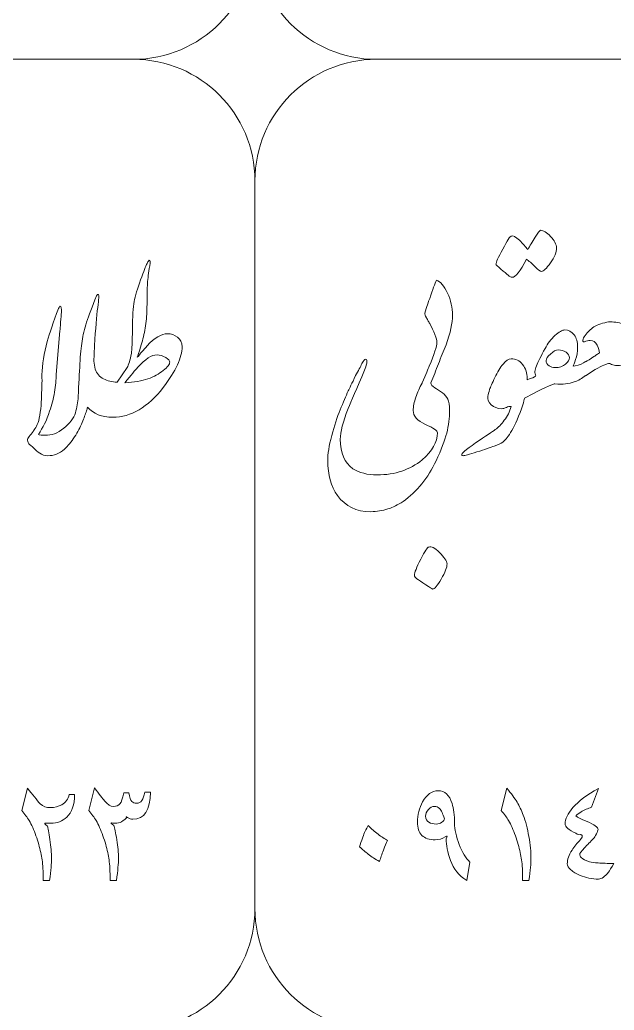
# Model space of a CAD drawing. Header units: millimetres. Extents: x 62 to 462, y 96 to 456.
# Drawn here: x 197.47 to 209.7, y 256.71 to 277.12 of the extents above; entities that cross this region are included whole.
import ezdxf

# ---------------------------------------------------------------- set-up
doc = ezdxf.new("R2010")
doc.units = ezdxf.units.MM
doc.header["$MEASUREMENT"] = 0
doc.layers.add('Layer 1', color=7, linetype='Continuous')

msp = doc.modelspace()

# ---------------------------------------------------------------- linework, layer by layer
at = {"layer": 'Layer 1', "color": 250, "lineweight": 18}
for points, knots in [([(184.8067, 296.3033), (184.8067, 296.3033), (199.8067, 296.3033), (199.8067, 296.3033), (201.1837, 296.3033), (202.3067, 295.1803), (202.3067, 293.8033), (202.3067, 293.8033), (202.3067, 278.8033), (202.3067, 278.8033), (202.3067, 277.4264), (201.1837, 276.3033), (199.8067, 276.3033), (199.8067, 276.3033), (184.8067, 276.3033), (184.8067, 276.3033), (183.4298, 276.3033), (182.3067, 277.4264), (182.3067, 278.8033), (182.3067, 278.8033), (182.3067, 293.8033), (182.3067, 293.8033), (182.3067, 295.1803), (183.4298, 296.3033), (184.8067, 296.3033)], [0, 0, 0, 0, 0.125, 0.125, 0.125, 0.25, 0.25, 0.25, 0.375, 0.375, 0.375, 0.5, 0.5, 0.5, 0.625, 0.625, 0.625, 0.75, 0.75, 0.75, 0.875, 0.875, 0.875, 1, 1, 1, 1]), ([(204.8067, 296.3033), (204.8067, 296.3033), (219.8067, 296.3033), (219.8067, 296.3033), (221.1837, 296.3033), (222.3067, 295.1803), (222.3067, 293.8033), (222.3067, 293.8033), (222.3067, 278.8033), (222.3067, 278.8033), (222.3067, 277.4264), (221.1837, 276.3033), (219.8067, 276.3033), (219.8067, 276.3033), (204.8067, 276.3033), (204.8067, 276.3033), (203.4298, 276.3033), (202.3067, 277.4264), (202.3067, 278.8033), (202.3067, 278.8033), (202.3067, 293.8033), (202.3067, 293.8033), (202.3067, 295.1803), (203.4298, 296.3033), (204.8067, 296.3033)], [0, 0, 0, 0, 0.125, 0.125, 0.125, 0.25, 0.25, 0.25, 0.375, 0.375, 0.375, 0.5, 0.5, 0.5, 0.625, 0.625, 0.625, 0.75, 0.75, 0.75, 0.875, 0.875, 0.875, 1, 1, 1, 1]), ([(184.8067, 276.3033), (184.8067, 276.3033), (199.8067, 276.3033), (199.8067, 276.3033), (201.1837, 276.3033), (202.3067, 275.1803), (202.3067, 273.8033), (202.3067, 273.8033), (202.3067, 258.8033), (202.3067, 258.8033), (202.3067, 257.4264), (201.1837, 256.3033), (199.8067, 256.3033), (199.8067, 256.3033), (184.8067, 256.3033), (184.8067, 256.3033), (183.4298, 256.3033), (182.3067, 257.4264), (182.3067, 258.8033), (182.3067, 258.8033), (182.3067, 273.8033), (182.3067, 273.8033), (182.3067, 275.1803), (183.4298, 276.3033), (184.8067, 276.3033)], [0, 0, 0, 0, 0.125, 0.125, 0.125, 0.25, 0.25, 0.25, 0.375, 0.375, 0.375, 0.5, 0.5, 0.5, 0.625, 0.625, 0.625, 0.75, 0.75, 0.75, 0.875, 0.875, 0.875, 1, 1, 1, 1]), ([(204.8067, 276.3033), (204.8067, 276.3033), (219.8067, 276.3033), (219.8067, 276.3033), (221.1837, 276.3033), (222.3067, 275.1803), (222.3067, 273.8033), (222.3067, 273.8033), (222.3067, 258.8033), (222.3067, 258.8033), (222.3067, 257.4264), (221.1837, 256.3033), (219.8067, 256.3033), (219.8067, 256.3033), (204.8067, 256.3033), (204.8067, 256.3033), (203.4298, 256.3033), (202.3067, 257.4264), (202.3067, 258.8033), (202.3067, 258.8033), (202.3067, 273.8033), (202.3067, 273.8033), (202.3067, 275.1803), (203.4298, 276.3033), (204.8067, 276.3033)], [0, 0, 0, 0, 0.125, 0.125, 0.125, 0.25, 0.25, 0.25, 0.375, 0.375, 0.375, 0.5, 0.5, 0.5, 0.625, 0.625, 0.625, 0.75, 0.75, 0.75, 0.875, 0.875, 0.875, 1, 1, 1, 1]), ([(207.2684, 272.0841), (207.2684, 272.1147), (207.3154, 272.217), (207.4095, 272.3945), (207.5036, 272.5709), (207.5612, 272.6591), (207.5812, 272.6591), (207.62, 272.6756), (207.6776, 272.6474), (207.7517, 272.5756), (207.827, 272.5027), (207.8834, 272.4392), (207.9222, 272.3839), (207.9681, 272.4592), (208.0198, 272.545), (208.0763, 272.6391), (208.1327, 272.7332), (208.1692, 272.7802), (208.188, 272.7802), (208.2456, 272.7802), (208.3138, 272.7379), (208.3926, 272.6544), (208.4726, 272.5709), (208.5137, 272.4921), (208.5184, 272.418), (208.5184, 272.331), (208.4761, 272.2275), (208.3914, 272.1088), (208.3079, 271.9912), (208.2479, 271.9324), (208.208, 271.9324), (208.1833, 271.9324), (208.1374, 271.9665), (208.0704, 272.0323), (208.0045, 272.0994), (207.9457, 272.1511), (207.8952, 272.1876), (207.7705, 271.9371), (207.6717, 271.8124), (207.5988, 271.8124), (207.58, 271.8124), (207.5542, 271.8266), (207.5189, 271.8571), (207.4871, 271.8842), (207.4377, 271.9253), (207.3695, 271.9806), (207.3013, 272.0359), (207.2684, 272.07), (207.2684, 272.0841)], [0, 0, 0, 0, 0.0625, 0.0625, 0.0625, 0.125, 0.125, 0.125, 0.1875, 0.1875, 0.1875, 0.25, 0.25, 0.25, 0.3125, 0.3125, 0.3125, 0.375, 0.375, 0.375, 0.4375, 0.4375, 0.4375, 0.5, 0.5, 0.5, 0.5625, 0.5625, 0.5625, 0.625, 0.625, 0.625, 0.6875, 0.6875, 0.6875, 0.75, 0.75, 0.75, 0.8125, 0.8125, 0.8125, 0.875, 0.875, 0.875, 0.9375, 0.9375, 0.9375, 1, 1, 1, 1]), ([(198.9892, 270.0833), (198.9943, 270.0275), (199.0045, 269.9738), (199.0195, 269.9216), (199.0501, 269.8275), (199.1065, 269.7593), (199.1889, 269.7193), (199.2712, 269.6793), (199.3641, 269.6558), (199.4676, 269.6487), (199.4676, 269.6487), (199.6745, 269.9521), (199.6745, 269.9521), (199.7086, 270.0098), (199.7392, 270.1074), (199.7639, 270.2449), (199.7756, 270.3202), (199.7827, 270.4872), (199.7851, 270.7424), (199.7874, 270.9987), (199.798, 271.1892), (199.8192, 271.3127), (199.8427, 271.4279), (199.8874, 271.5761), (199.9532, 271.7584), (200.0202, 271.9418), (200.0614, 272.0476), (200.0755, 272.0759), (200.0908, 272.1041), (200.1026, 272.1276), (200.112, 272.1464), (200.1237, 272.1652), (200.1343, 272.1687), (200.1425, 272.1582), (200.1519, 272.1476), (200.1543, 272.1299), (200.1496, 272.1041), (200.1249, 271.95), (200.1073, 271.8254), (200.0979, 271.7278), (200.0896, 271.6302), (200.0849, 271.5373), (200.0861, 271.4491), (200.0873, 271.3609), (200.0861, 271.2468), (200.0814, 271.1069), (200.0767, 270.967), (200.0626, 270.8376), (200.0391, 270.72), (200.0167, 270.6012), (199.9885, 270.4872), (199.9532, 270.3755), (199.9191, 270.2649), (199.8956, 270.1944), (199.885, 270.1638), (199.9403, 270.2332), (200.0073, 270.312), (200.0884, 270.4025), (200.2413, 270.5683), (200.3812, 270.6506), (200.5047, 270.6506), (200.58, 270.6506), (200.6494, 270.6259), (200.7117, 270.5777), (200.7752, 270.5319), (200.8081, 270.4672), (200.8081, 270.3813), (200.8081, 270.1603), (200.6776, 269.8816), (200.4189, 269.5429), (200.1014, 269.1337), (199.7545, 268.9291), (199.3782, 268.9291), (199.1515, 268.9291), (198.9798, 268.9978), (198.8622, 269.1361), (198.8537, 269.1085), (198.8454, 269.0834), (198.8372, 269.0608), (198.8172, 268.9926), (198.7878, 268.9115), (198.749, 268.8186), (198.7114, 268.7257), (198.6585, 268.6269), (198.5915, 268.5234), (198.5233, 268.4199), (198.4551, 268.3364), (198.3857, 268.2718), (198.2787, 268.1789), (198.1646, 268.1342), (198.0447, 268.1365), (197.9835, 268.1389), (197.9271, 268.1553), (197.8765, 268.1859), (197.8283, 268.2177), (197.7836, 268.2576), (197.7425, 268.3035), (197.7048, 268.3329), (197.6825, 268.3529), (197.6731, 268.3611), (197.6413, 268.3917), (197.6249, 268.4223), (197.6249, 268.454), (197.6249, 268.4775), (197.6366, 268.5046), (197.659, 268.534), (197.6825, 268.5634), (197.7083, 268.5975), (197.7389, 268.6339), (197.7519, 268.6516), (197.7707, 268.6798), (197.793, 268.7163), (197.8165, 268.7527), (197.8365, 268.8021), (197.8542, 268.8632), (197.8706, 268.9232), (197.8859, 269.0032), (197.8965, 269.102), (197.9059, 269.2007), (197.9118, 269.2866), (197.9141, 269.3571), (197.9141, 269.3571), (197.9212, 269.5712), (197.9212, 269.5712), (197.9235, 269.6441), (197.9235, 269.7217), (197.9212, 269.8016), (197.9259, 270.0133), (197.9623, 270.2426), (198.0317, 270.4907), (198.0799, 270.6589), (198.1564, 270.8847), (198.2622, 271.1692), (198.2693, 271.1881), (198.2763, 271.1998), (198.2834, 271.2069), (198.2893, 271.2139), (198.2951, 271.2174), (198.2998, 271.2174), (198.3163, 271.2151), (198.3234, 271.1716), (198.321, 271.0869), (198.3187, 271.0458), (198.314, 270.9787), (198.3069, 270.887), (198.2998, 270.7929), (198.2951, 270.733), (198.2928, 270.7083), (198.2928, 270.7083), (198.2175, 269.8122), (198.2175, 269.8122), (198.2128, 269.704), (198.1999, 269.5817), (198.1799, 269.443), (198.1564, 269.3101), (198.1235, 269.1807), (198.0799, 269.0537), (198.02, 268.868), (197.9424, 268.708), (197.8483, 268.5751), (197.853, 268.5657), (197.8718, 268.561), (197.9036, 268.561), (197.9036, 268.561), (197.9906, 268.5575), (197.9906, 268.5575), (198.1164, 268.5528), (198.2422, 268.601), (198.3692, 268.701), (198.495, 268.8009), (198.5762, 268.9068), (198.6103, 269.0173), (198.6444, 269.129), (198.6632, 269.2407), (198.6656, 269.3536), (198.6808, 269.6135), (198.6938, 269.8393), (198.7032, 270.0309), (198.7126, 270.2226), (198.7267, 270.3778), (198.7467, 270.4978), (198.7655, 270.6166), (198.7973, 270.7471), (198.8408, 270.887), (198.8843, 271.0269), (198.9537, 271.208), (199.0477, 271.4315), (199.0618, 271.4538), (199.0736, 271.4632), (199.0854, 271.4585), (199.0971, 271.4538), (199.0924, 271.3644), (199.0701, 271.1881), (199.0477, 271.0128), (199.0254, 270.753), (199.003, 270.4084), (199.0007, 270.3188), (198.9961, 270.2108), (198.9892, 270.0833)], [0, 0, 0, 0, 0.0151515, 0.0151515, 0.0151515, 0.030303, 0.030303, 0.030303, 0.0454545, 0.0454545, 0.0454545, 0.0606061, 0.0606061, 0.0606061, 0.0757576, 0.0757576, 0.0757576, 0.0909091, 0.0909091, 0.0909091, 0.1060606, 0.1060606, 0.1060606, 0.1212121, 0.1212121, 0.1212121, 0.1363636, 0.1363636, 0.1363636, 0.1515152, 0.1515152, 0.1515152, 0.1666667, 0.1666667, 0.1666667, 0.1818182, 0.1818182, 0.1818182, 0.1969697, 0.1969697, 0.1969697, 0.2121212, 0.2121212, 0.2121212, 0.2272727, 0.2272727, 0.2272727, 0.2424242, 0.2424242, 0.2424242, 0.2575758, 0.2575758, 0.2575758, 0.2727273, 0.2727273, 0.2727273, 0.2878788, 0.2878788, 0.2878788, 0.3030303, 0.3030303, 0.3030303, 0.3181818, 0.3181818, 0.3181818, 0.3333333, 0.3333333, 0.3333333, 0.3484848, 0.3484848, 0.3484848, 0.3636364, 0.3636364, 0.3636364, 0.3787879, 0.3787879, 0.3787879, 0.3939394, 0.3939394, 0.3939394, 0.4090909, 0.4090909, 0.4090909, 0.4242424, 0.4242424, 0.4242424, 0.4393939, 0.4393939, 0.4393939, 0.4545455, 0.4545455, 0.4545455, 0.469697, 0.469697, 0.469697, 0.4848485, 0.4848485, 0.4848485, 0.5, 0.5, 0.5, 0.5151515, 0.5151515, 0.5151515, 0.530303, 0.530303, 0.530303, 0.5454545, 0.5454545, 0.5454545, 0.5606061, 0.5606061, 0.5606061, 0.5757576, 0.5757576, 0.5757576, 0.5909091, 0.5909091, 0.5909091, 0.6060606, 0.6060606, 0.6060606, 0.6212121, 0.6212121, 0.6212121, 0.6363636, 0.6363636, 0.6363636, 0.6515152, 0.6515152, 0.6515152, 0.6666667, 0.6666667, 0.6666667, 0.6818182, 0.6818182, 0.6818182, 0.6969697, 0.6969697, 0.6969697, 0.7121212, 0.7121212, 0.7121212, 0.7272727, 0.7272727, 0.7272727, 0.7424242, 0.7424242, 0.7424242, 0.7575758, 0.7575758, 0.7575758, 0.7727273, 0.7727273, 0.7727273, 0.7878788, 0.7878788, 0.7878788, 0.8030303, 0.8030303, 0.8030303, 0.8181818, 0.8181818, 0.8181818, 0.8333333, 0.8333333, 0.8333333, 0.8484848, 0.8484848, 0.8484848, 0.8636364, 0.8636364, 0.8636364, 0.8787879, 0.8787879, 0.8787879, 0.8939394, 0.8939394, 0.8939394, 0.9090909, 0.9090909, 0.9090909, 0.9242424, 0.9242424, 0.9242424, 0.9393939, 0.9393939, 0.9393939, 0.9545455, 0.9545455, 0.9545455, 0.969697, 0.969697, 0.969697, 0.9848485, 0.9848485, 0.9848485, 1, 1, 1, 1]), ([(210.1965, 270.4343), (210.2517, 270.4731), (210.2988, 270.5213), (210.3376, 270.5789), (210.3787, 270.6366), (210.3999, 270.6942), (210.3999, 270.7518), (210.3999, 270.7518), (210.3999, 270.9788), (210.3999, 270.9788), (210.3999, 271.034), (210.4093, 271.0952), (210.427, 271.161), (210.4599, 271.2527), (210.4928, 271.3374), (210.5269, 271.4127), (210.5269, 271.4127), (210.668, 271.7537), (210.668, 271.7537), (210.6704, 271.7702), (210.6821, 271.789), (210.7033, 271.809), (210.7127, 271.809), (210.7162, 271.7854), (210.7162, 271.7372), (210.7162, 271.7372), (210.7104, 271.4926), (210.7104, 271.4926), (210.7104, 271.4926), (210.6962, 271.1963), (210.6962, 271.1963), (210.6962, 271.0928), (210.6751, 270.9752), (210.6339, 270.8447), (210.5951, 270.713), (210.5445, 270.5978), (210.4822, 270.4966), (210.3885, 270.3432), (210.2937, 270.2259), (210.1976, 270.146), (210.1976, 270.146), (210.1965, 270.1438), (210.1965, 270.1438), (210.1412, 270.1074), (210.0789, 270.0756), (210.0107, 270.0498), (209.9413, 270.0227), (209.8743, 270.0051), (209.8108, 269.9957), (209.7755, 269.9886), (209.739, 269.991), (209.7002, 270.0004), (209.6614, 270.011), (209.6308, 270.0227), (209.6108, 270.0368), (209.5826, 270.0368), (209.5438, 270.0251), (209.4933, 270.0027), (209.445, 269.9816), (209.3851, 269.9522), (209.3145, 269.9134), (209.3145, 269.9134), (209.1111, 269.7852), (209.1111, 269.7852), (209.1111, 269.7852), (209.1108, 269.7861), (209.1108, 269.7861), (209.0462, 269.7286), (208.9686, 269.6851), (208.8771, 269.6558), (208.7736, 269.6158), (208.6431, 269.6041), (208.4843, 269.617), (208.4514, 269.617), (208.3044, 269.5523), (208.0398, 269.4206), (208.0398, 269.4206), (207.8581, 269.3204), (207.8581, 269.3204), (207.8581, 269.3204), (207.8446, 269.2678), (207.8446, 269.2678), (207.8305, 269.2101), (207.8129, 269.1549), (207.7952, 269.1043), (207.7141, 268.8821), (207.64, 268.7174), (207.5706, 268.6116), (207.5024, 268.5058), (207.4483, 268.4411), (207.4095, 268.4152), (207.3696, 268.3905), (207.3119, 268.3635), (207.2331, 268.3341), (207.1555, 268.3059), (207.0368, 268.2659), (206.8768, 268.2141), (206.7169, 268.1624), (206.6228, 268.1365), (206.5923, 268.1365), (206.5746, 268.1365), (206.5652, 268.1412), (206.5652, 268.1506), (206.5464, 268.1753), (206.6417, 268.2588), (206.851, 268.3988), (207.0603, 268.5387), (207.1955, 268.6304), (207.2555, 268.6739), (207.3166, 268.7174), (207.379, 268.7809), (207.4413, 268.8656), (207.5048, 268.9491), (207.5518, 269.0443), (207.5812, 269.149), (207.5495, 269.1537), (207.5165, 269.1478), (207.4836, 269.1302), (207.4495, 269.1137), (207.4166, 269.1043), (207.3848, 269.1043), (207.3002, 269.1067), (207.2284, 269.1349), (207.1708, 269.1878), (207.1144, 269.2395), (207.0897, 269.2983), (207.0991, 269.363), (207.1085, 269.4018), (207.1214, 269.4477), (207.1391, 269.4994), (207.1555, 269.5512), (207.192, 269.6335), (207.2473, 269.7452), (207.3025, 269.8581), (207.3578, 269.951), (207.4142, 270.0239), (207.4707, 270.098), (207.5259, 270.1344), (207.5812, 270.1344), (207.6753, 270.1344), (207.7541, 270.0944), (207.8176, 270.0145), (207.8811, 269.9333), (207.9117, 269.8369), (207.9117, 269.7252), (207.9117, 269.7252), (207.9115, 269.7016), (207.9115, 269.7016), (207.9115, 269.7016), (207.9763, 269.724), (207.9763, 269.724), (208.0527, 269.7522), (208.0916, 269.7722), (208.0916, 269.7863), (208.0774, 269.8098), (208.0704, 269.8381), (208.0704, 269.8722), (208.0751, 269.9027), (208.0868, 269.9404), (208.1057, 269.9862), (208.1374, 270.0709), (208.1962, 270.1908), (208.2809, 270.3449), (208.3338, 270.446), (208.4008, 270.5354), (208.4843, 270.613), (208.5666, 270.6894), (208.6337, 270.7271), (208.6842, 270.7271), (208.7642, 270.7271), (208.83, 270.693), (208.8806, 270.6271), (208.9265, 270.5624), (208.9488, 270.4778), (208.9488, 270.3719), (208.9488, 270.2779), (208.9359, 270.1932), (208.91, 270.1191), (208.8829, 270.0439), (208.8665, 269.998), (208.8594, 269.9792), (208.8594, 269.9792), (208.9006, 269.9862), (208.9006, 269.9862), (208.99, 270.0086), (209.0605, 270.0391), (209.1111, 270.0756), (209.1111, 270.0756), (209.1132, 270.072), (209.1132, 270.072), (209.1543, 270.0933), (209.2123, 270.1282), (209.2863, 270.178), (209.3028, 270.1874), (209.3404, 270.2144), (209.4004, 270.2579), (209.4004, 270.2944), (209.3839, 270.3473), (209.3521, 270.4167), (209.318, 270.479), (209.271, 270.5096), (209.211, 270.5096), (209.1722, 270.5096), (209.1322, 270.5002), (209.0899, 270.4813), (209.0605, 270.4813), (209.0511, 270.5013), (209.0629, 270.5401), (209.0723, 270.5684), (209.0923, 270.6025), (209.1252, 270.6436), (209.1758, 270.7083), (209.2381, 270.7624), (209.3145, 270.8059), (209.3627, 270.8318), (209.4121, 270.8506), (209.4627, 270.8647), (209.525, 270.8835), (209.5767, 270.8929), (209.6214, 270.8929), (209.7261, 270.8929), (209.8249, 270.8741), (209.9178, 270.8376), (210.0048, 270.8035), (210.0483, 270.7436), (210.0483, 270.6577), (210.0483, 270.6283), (210.0377, 270.5919), (210.0177, 270.5484), (210.006, 270.5225), (209.9954, 270.499), (209.9848, 270.479), (209.9742, 270.4578), (209.9554, 270.4237), (209.9272, 270.3755), (209.9436, 270.3614), (209.9824, 270.3602), (210.0448, 270.3696), (210.1071, 270.3802), (210.1576, 270.4014), (210.1965, 270.4343)], [0, 0, 0, 0, 0.0125, 0.0125, 0.0125, 0.025, 0.025, 0.025, 0.0375, 0.0375, 0.0375, 0.05, 0.05, 0.05, 0.0625, 0.0625, 0.0625, 0.075, 0.075, 0.075, 0.0875, 0.0875, 0.0875, 0.1, 0.1, 0.1, 0.1125, 0.1125, 0.1125, 0.125, 0.125, 0.125, 0.1375, 0.1375, 0.1375, 0.15, 0.15, 0.15, 0.1625, 0.1625, 0.1625, 0.175, 0.175, 0.175, 0.1875, 0.1875, 0.1875, 0.2, 0.2, 0.2, 0.2125, 0.2125, 0.2125, 0.225, 0.225, 0.225, 0.2375, 0.2375, 0.2375, 0.25, 0.25, 0.25, 0.2625, 0.2625, 0.2625, 0.275, 0.275, 0.275, 0.2875, 0.2875, 0.2875, 0.3, 0.3, 0.3, 0.3125, 0.3125, 0.3125, 0.325, 0.325, 0.325, 0.3375, 0.3375, 0.3375, 0.35, 0.35, 0.35, 0.3625, 0.3625, 0.3625, 0.375, 0.375, 0.375, 0.3875, 0.3875, 0.3875, 0.4, 0.4, 0.4, 0.4125, 0.4125, 0.4125, 0.425, 0.425, 0.425, 0.4375, 0.4375, 0.4375, 0.45, 0.45, 0.45, 0.4625, 0.4625, 0.4625, 0.475, 0.475, 0.475, 0.4875, 0.4875, 0.4875, 0.5, 0.5, 0.5, 0.5125, 0.5125, 0.5125, 0.525, 0.525, 0.525, 0.5375, 0.5375, 0.5375, 0.55, 0.55, 0.55, 0.5625, 0.5625, 0.5625, 0.575, 0.575, 0.575, 0.5875, 0.5875, 0.5875, 0.6, 0.6, 0.6, 0.6125, 0.6125, 0.6125, 0.625, 0.625, 0.625, 0.6375, 0.6375, 0.6375, 0.65, 0.65, 0.65, 0.6625, 0.6625, 0.6625, 0.675, 0.675, 0.675, 0.6875, 0.6875, 0.6875, 0.7, 0.7, 0.7, 0.7125, 0.7125, 0.7125, 0.725, 0.725, 0.725, 0.7375, 0.7375, 0.7375, 0.75, 0.75, 0.75, 0.7625, 0.7625, 0.7625, 0.775, 0.775, 0.775, 0.7875, 0.7875, 0.7875, 0.8, 0.8, 0.8, 0.8125, 0.8125, 0.8125, 0.825, 0.825, 0.825, 0.8375, 0.8375, 0.8375, 0.85, 0.85, 0.85, 0.8625, 0.8625, 0.8625, 0.875, 0.875, 0.875, 0.8875, 0.8875, 0.8875, 0.9, 0.9, 0.9, 0.9125, 0.9125, 0.9125, 0.925, 0.925, 0.925, 0.9375, 0.9375, 0.9375, 0.95, 0.95, 0.95, 0.9625, 0.9625, 0.9625, 0.975, 0.975, 0.975, 0.9875, 0.9875, 0.9875, 1, 1, 1, 1]), ([(206.0655, 268.6092), (206.0655, 268.6481), (205.9831, 268.7057), (205.8173, 268.7809), (205.6492, 268.8597), (205.5657, 268.955), (205.5657, 269.0679), (205.5657, 269.1478), (205.5833, 269.2395), (205.6198, 269.3418), (205.6551, 269.443), (205.6974, 269.5406), (205.748, 269.6323), (205.748, 269.6323), (205.7492, 269.6344), (205.7492, 269.6344), (205.7492, 269.6344), (205.7491, 269.6347), (205.7491, 269.6347), (205.8267, 269.8181), (205.8761, 269.9345), (205.8973, 269.9827), (206.0008, 270.2238), (206.0525, 270.3884), (206.0525, 270.4755), (206.0525, 270.5049), (206.0384, 270.5566), (206.0102, 270.6307), (205.9784, 270.7106), (205.9478, 270.7812), (205.9173, 270.84), (205.9043, 270.8635), (205.8902, 270.8859), (205.8761, 270.9094), (205.862, 270.9329), (205.8502, 270.9552), (205.8385, 270.9788), (205.8103, 271.0199), (205.7997, 271.0517), (205.8044, 271.0752), (205.8244, 271.1387), (205.8432, 271.1963), (205.8596, 271.2469), (205.8749, 271.2974), (205.8902, 271.3409), (205.9043, 271.3774), (205.9655, 271.562), (206.0125, 271.6855), (206.0454, 271.7502), (206.1231, 271.7243), (206.1995, 271.6373), (206.2724, 271.4879), (206.3418, 271.3386), (206.3759, 271.1857), (206.3759, 271.0305), (206.3759, 270.8694), (206.3312, 270.6671), (206.2418, 270.4237), (206.1889, 270.2932), (206.136, 270.1615), (206.0842, 270.0286), (206.0325, 269.8969), (205.9819, 269.7652), (205.9314, 269.6347), (205.9314, 269.6347), (205.9311, 269.6341), (205.9311, 269.6341), (205.9311, 269.6341), (205.9314, 269.6323), (205.9314, 269.6323), (205.9314, 269.6006), (205.9573, 269.5676), (206.009, 269.5359), (206.0607, 269.5041), (206.1125, 269.4688), (206.1654, 269.4312), (206.2183, 269.3924), (206.256, 269.3501), (206.2795, 269.3019), (206.3018, 269.249), (206.3136, 269.1713), (206.3136, 269.0679), (206.3136, 268.9162), (206.2936, 268.7609), (206.2548, 268.6022), (206.216, 268.4481), (206.1431, 268.2576), (206.0372, 268.0307), (205.8702, 267.6791), (205.6433, 267.3992), (205.3552, 267.1899), (205.2505, 267.1229), (205.1471, 267.0723), (205.0459, 267.0382), (204.9354, 267.0018), (204.8166, 266.9829), (204.6908, 266.9829), (204.3945, 266.9829), (204.1675, 267.0935), (204.0088, 267.3134), (203.8735, 267.5015), (203.8053, 267.7438), (203.8053, 268.0377), (203.8053, 268.1683), (203.8324, 268.3388), (203.8876, 268.5505), (203.9429, 268.7551), (204.0005, 268.9315), (204.0605, 269.0808), (204.1252, 269.2348), (204.1793, 269.3654), (204.2251, 269.47), (204.2392, 269.4959), (204.2592, 269.5347), (204.2839, 269.5864), (204.3098, 269.637), (204.3415, 269.7052), (204.3804, 269.7875), (204.4086, 269.8381), (204.4333, 269.8839), (204.4544, 269.9251), (204.4768, 269.9663), (204.4944, 270.0039), (204.5085, 270.0356), (204.5426, 270.098), (204.5685, 270.1274), (204.5873, 270.125), (204.6132, 270.1203), (204.6191, 270.0944), (204.6085, 270.0462), (204.5967, 269.9886), (204.5814, 269.9392), (204.5638, 269.8981), (204.4003, 269.5206), (204.2875, 269.2584), (204.2251, 269.109), (204.1181, 268.835), (204.064, 268.6245), (204.064, 268.4752), (204.064, 268.1918), (204.151, 267.9907), (204.3251, 267.8684), (204.4544, 267.7837), (204.6202, 267.7414), (204.8249, 267.7414), (205.1929, 267.7414), (205.4998, 267.8449), (205.748, 268.0507), (205.9596, 268.2282), (206.0655, 268.414), (206.0655, 268.6092)], [0, 0, 0, 0, 0.02, 0.02, 0.02, 0.04, 0.04, 0.04, 0.06, 0.06, 0.06, 0.08, 0.08, 0.08, 0.1, 0.1, 0.1, 0.12, 0.12, 0.12, 0.14, 0.14, 0.14, 0.16, 0.16, 0.16, 0.18, 0.18, 0.18, 0.2, 0.2, 0.2, 0.22, 0.22, 0.22, 0.24, 0.24, 0.24, 0.26, 0.26, 0.26, 0.28, 0.28, 0.28, 0.3, 0.3, 0.3, 0.32, 0.32, 0.32, 0.34, 0.34, 0.34, 0.36, 0.36, 0.36, 0.38, 0.38, 0.38, 0.4, 0.4, 0.4, 0.42, 0.42, 0.42, 0.44, 0.44, 0.44, 0.46, 0.46, 0.46, 0.48, 0.48, 0.48, 0.5, 0.5, 0.5, 0.52, 0.52, 0.52, 0.54, 0.54, 0.54, 0.56, 0.56, 0.56, 0.58, 0.58, 0.58, 0.6, 0.6, 0.6, 0.62, 0.62, 0.62, 0.64, 0.64, 0.64, 0.66, 0.66, 0.66, 0.68, 0.68, 0.68, 0.7, 0.7, 0.7, 0.72, 0.72, 0.72, 0.74, 0.74, 0.74, 0.76, 0.76, 0.76, 0.78, 0.78, 0.78, 0.8, 0.8, 0.8, 0.82, 0.82, 0.82, 0.84, 0.84, 0.84, 0.86, 0.86, 0.86, 0.88, 0.88, 0.88, 0.9, 0.9, 0.9, 0.92, 0.92, 0.92, 0.94, 0.94, 0.94, 0.96, 0.96, 0.96, 0.98, 0.98, 0.98, 1, 1, 1, 1]), ([(200.5529, 270.0638), (200.5529, 270.0932), (200.5259, 270.125), (200.4706, 270.1603), (200.4106, 270.1944), (200.3507, 270.212), (200.2907, 270.212), (200.1813, 270.2167), (200.0473, 270.1297), (199.8921, 269.9533), (199.845, 269.9051), (199.7568, 269.8004), (199.6263, 269.6393), (199.8192, 269.6487), (199.9779, 269.6758), (200.1037, 269.7193), (200.2284, 269.7628), (200.3342, 269.8204), (200.4189, 269.891), (200.5082, 269.9627), (200.5529, 270.0203), (200.5529, 270.0638)], [0, 0, 0, 0, 0.1428571, 0.1428571, 0.1428571, 0.2857143, 0.2857143, 0.2857143, 0.4285714, 0.4285714, 0.4285714, 0.5714286, 0.5714286, 0.5714286, 0.7142857, 0.7142857, 0.7142857, 0.8571429, 0.8571429, 0.8571429, 1, 1, 1, 1]), ([(208.7806, 270.1556), (208.7806, 270.1944), (208.7571, 270.232), (208.7113, 270.2685), (208.6607, 270.3014), (208.609, 270.3167), (208.556, 270.3167), (208.5055, 270.3167), (208.4514, 270.2884), (208.3949, 270.2308), (208.3326, 270.1756), (208.302, 270.132), (208.302, 270.1003), (208.302, 270.0497), (208.322, 270.0121), (208.3632, 269.9898), (208.3985, 269.9639), (208.4408, 269.9521), (208.4914, 269.9521), (208.576, 269.9521), (208.6466, 269.9756), (208.7007, 270.0239), (208.7536, 270.0721), (208.7806, 270.1156), (208.7806, 270.1556)], [0, 0, 0, 0, 0.125, 0.125, 0.125, 0.25, 0.25, 0.25, 0.375, 0.375, 0.375, 0.5, 0.5, 0.5, 0.625, 0.625, 0.625, 0.75, 0.75, 0.75, 0.875, 0.875, 0.875, 1, 1, 1, 1]), ([(205.5904, 265.673), (205.5904, 265.6483), (205.608, 265.6236), (205.6421, 265.6013), (205.6809, 265.573), (205.7409, 265.533), (205.8232, 265.479), (205.9043, 265.4249), (205.9525, 265.3943), (205.9655, 265.3872), (206.0031, 265.3872), (206.0607, 265.4566), (206.1419, 265.5942), (206.2218, 265.7318), (206.2618, 265.8376), (206.2618, 265.9105), (206.2548, 265.9658), (206.203, 266.0422), (206.1066, 266.1398), (206.0102, 266.2374), (205.9373, 266.2762), (205.8867, 266.2551), (205.8608, 266.2551), (205.8056, 266.1716), (205.7197, 266.0022), (205.6339, 265.8329), (205.5904, 265.7235), (205.5904, 265.673)], [0, 0, 0, 0, 0.1111111, 0.1111111, 0.1111111, 0.2222222, 0.2222222, 0.2222222, 0.3333333, 0.3333333, 0.3333333, 0.4444444, 0.4444444, 0.4444444, 0.5555556, 0.5555556, 0.5555556, 0.6666667, 0.6666667, 0.6666667, 0.7777778, 0.7777778, 0.7777778, 0.8888889, 0.8888889, 0.8888889, 1, 1, 1, 1])]:
    msp.add_open_spline(points, degree=3, knots=knots, dxfattribs=at)
at = {"layer": 'Layer 1', "color": 250, "lineweight": 9}
for points, knots in [([(198.0951, 260.8859), (198.1815, 260.8859), (198.2597, 260.9059), (198.3308, 260.9447), (198.4125, 260.9893), (198.4625, 261.0593), (198.4807, 261.1545), (198.4807, 261.1545), (198.5948, 261.1545), (198.5948, 261.1545), (198.5948, 260.9435), (198.5401, 260.7877), (198.4308, 260.6877), (198.3414, 260.6054), (198.2327, 260.5637), (198.1057, 260.5637), (198.1057, 260.5637), (198.0798, 260.5637), (198.0798, 260.5637), (198.0428, 260.5637), (198.0128, 260.5649), (197.9893, 260.5672), (197.9658, 260.5696), (197.981, 260.549), (198.0351, 260.5055), (198.0463, 260.4655), (198.0633, 260.3726), (198.0857, 260.2274), (198.108, 260.0822), (198.1192, 259.9523), (198.1192, 259.8388), (198.1192, 259.7436), (198.1057, 259.5925), (198.078, 259.3862), (198.078, 259.3862), (197.9469, 259.3862), (197.9469, 259.3862), (197.9469, 259.5696), (197.9399, 259.7107), (197.9258, 259.8089), (197.9111, 259.907), (197.8882, 260.0123), (197.8558, 260.1246), (197.82, 260.2486), (197.7788, 260.3668), (197.7318, 260.4779), (197.7088, 260.5296), (197.6842, 260.5766), (197.6577, 260.619), (197.6201, 260.6825), (197.5695, 260.7506), (197.506, 260.8241), (197.506, 260.8241), (197.6213, 261.2874), (197.6213, 261.2874), (197.7294, 261.1539), (197.817, 261.0452), (197.8852, 260.9599), (197.9446, 260.9106), (198.0145, 260.8859), (198.0951, 260.8859)], [0, 0, 0, 0, 0.05, 0.05, 0.05, 0.1, 0.1, 0.1, 0.15, 0.15, 0.15, 0.2, 0.2, 0.2, 0.25, 0.25, 0.25, 0.3, 0.3, 0.3, 0.35, 0.35, 0.35, 0.4, 0.4, 0.4, 0.45, 0.45, 0.45, 0.5, 0.5, 0.5, 0.55, 0.55, 0.55, 0.6, 0.6, 0.6, 0.65, 0.65, 0.65, 0.7, 0.7, 0.7, 0.75, 0.75, 0.75, 0.8, 0.8, 0.8, 0.85, 0.85, 0.85, 0.9, 0.9, 0.9, 0.95, 0.95, 0.95, 1, 1, 1, 1]), ([(199.8746, 260.974), (199.9605, 260.974), (200.0151, 261.0516), (200.0381, 261.2063), (200.0381, 261.2063), (200.1539, 261.2063), (200.1539, 261.2063), (200.1539, 260.833), (200.0328, 260.6466), (199.7918, 260.6466), (199.7541, 260.6466), (199.7183, 260.6584), (199.6842, 260.6819), (199.6507, 260.7054), (199.643, 260.7007), (199.663, 260.6672), (199.6642, 260.673), (199.6413, 260.6572), (199.5936, 260.619), (199.5513, 260.5837), (199.5084, 260.5655), (199.4649, 260.5655), (199.459, 260.5655), (199.452, 260.5655), (199.4431, 260.5649), (199.4343, 260.5643), (199.4243, 260.5637), (199.4132, 260.5637), (199.3926, 260.5637), (199.372, 260.5661), (199.352, 260.5702), (199.332, 260.5743), (199.3491, 260.5566), (199.4043, 260.5173), (199.4196, 260.4649), (199.4384, 260.3668), (199.462, 260.2227), (199.4855, 260.0793), (199.4972, 259.9511), (199.4972, 259.8388), (199.4972, 259.7436), (199.4837, 259.5925), (199.4561, 259.3862), (199.4561, 259.3862), (199.325, 259.3862), (199.325, 259.3862), (199.325, 259.5696), (199.3179, 259.7107), (199.3038, 259.8089), (199.2891, 259.907), (199.2662, 260.0123), (199.2339, 260.1246), (199.1986, 260.2486), (199.1568, 260.3668), (199.1098, 260.4779), (199.0869, 260.5296), (199.0622, 260.5766), (199.0357, 260.619), (198.9981, 260.6825), (198.9476, 260.7506), (198.8841, 260.8241), (198.8841, 260.8241), (199.0016, 261.2927), (199.0016, 261.2927), (199.1016, 261.1592), (199.1704, 261.0699), (199.208, 261.024), (199.2738, 260.9482), (199.3338, 260.91), (199.3891, 260.91), (199.452, 260.91), (199.4984, 260.9282), (199.5284, 260.9635), (199.5572, 260.9981), (199.5831, 261.0734), (199.606, 261.1892), (199.606, 261.1892), (199.713, 261.1892), (199.713, 261.1892), (199.7288, 261.0975), (199.7482, 261.0387), (199.7712, 261.0128), (199.7941, 260.987), (199.8288, 260.974), (199.8746, 260.974)], [0, 0, 0, 0, 0.0357143, 0.0357143, 0.0357143, 0.0714286, 0.0714286, 0.0714286, 0.1071429, 0.1071429, 0.1071429, 0.1428571, 0.1428571, 0.1428571, 0.1785714, 0.1785714, 0.1785714, 0.2142857, 0.2142857, 0.2142857, 0.25, 0.25, 0.25, 0.2857143, 0.2857143, 0.2857143, 0.3214286, 0.3214286, 0.3214286, 0.3571429, 0.3571429, 0.3571429, 0.3928571, 0.3928571, 0.3928571, 0.4285714, 0.4285714, 0.4285714, 0.4642857, 0.4642857, 0.4642857, 0.5, 0.5, 0.5, 0.5357143, 0.5357143, 0.5357143, 0.5714286, 0.5714286, 0.5714286, 0.6071429, 0.6071429, 0.6071429, 0.6428571, 0.6428571, 0.6428571, 0.6785714, 0.6785714, 0.6785714, 0.7142857, 0.7142857, 0.7142857, 0.75, 0.75, 0.75, 0.7857143, 0.7857143, 0.7857143, 0.8214286, 0.8214286, 0.8214286, 0.8571429, 0.8571429, 0.8571429, 0.8928571, 0.8928571, 0.8928571, 0.9285714, 0.9285714, 0.9285714, 0.9642857, 0.9642857, 0.9642857, 1, 1, 1, 1]), ([(206.7322, 259.7595), (206.7322, 259.7595), (206.667, 259.3844), (206.667, 259.3844), (206.5035, 259.4873), (206.3924, 259.6249), (206.3324, 259.7959), (206.2731, 259.967), (206.2431, 260.1151), (206.2431, 260.2404), (206.2754, 260.2997), (206.2678, 260.3139), (206.2207, 260.2815), (206.1602, 260.2427), (206.092, 260.2227), (206.0173, 260.2227), (205.8956, 260.2227), (205.8051, 260.2533), (205.7446, 260.3133), (205.684, 260.3738), (205.654, 260.4655), (205.654, 260.5884), (205.654, 260.736), (205.6893, 260.8747), (205.7593, 261.0034), (205.8427, 261.1557), (205.9497, 261.2321), (206.0797, 261.2321), (206.2149, 261.2321), (206.3101, 261.1457), (206.3654, 260.9723), (206.4001, 260.8629), (206.4171, 260.7271), (206.4171, 260.5637), (206.4171, 260.4344), (206.4483, 260.2886), (206.5112, 260.1263), (206.5735, 259.9646), (206.6476, 259.8424), (206.7322, 259.7595)], [0, 0, 0, 0, 0.0769231, 0.0769231, 0.0769231, 0.1538462, 0.1538462, 0.1538462, 0.2307692, 0.2307692, 0.2307692, 0.3076923, 0.3076923, 0.3076923, 0.3846154, 0.3846154, 0.3846154, 0.4615385, 0.4615385, 0.4615385, 0.5384615, 0.5384615, 0.5384615, 0.6153846, 0.6153846, 0.6153846, 0.6923077, 0.6923077, 0.6923077, 0.7692308, 0.7692308, 0.7692308, 0.8461538, 0.8461538, 0.8461538, 0.9230769, 0.9230769, 0.9230769, 1, 1, 1, 1]), ([(207.9897, 259.8388), (207.9897, 259.7436), (207.9762, 259.5925), (207.9486, 259.3862), (207.9486, 259.3862), (207.8175, 259.3862), (207.8175, 259.3862), (207.8175, 259.5696), (207.8104, 259.7107), (207.7963, 259.8089), (207.7816, 259.907), (207.7587, 260.0123), (207.7264, 260.1246), (207.6911, 260.2486), (207.6493, 260.3668), (207.6023, 260.4779), (207.5794, 260.5296), (207.5547, 260.5766), (207.5282, 260.619), (207.4906, 260.6825), (207.4401, 260.7506), (207.3766, 260.8241), (207.3766, 260.8241), (207.4924, 261.2856), (207.4924, 261.2856), (207.5853, 261.1745), (207.6552, 261.0781), (207.7028, 260.9981), (207.751, 260.9176), (207.7928, 260.8288), (207.8298, 260.7312), (207.8792, 260.6013), (207.918, 260.4538), (207.9468, 260.2892), (207.9756, 260.1246), (207.9897, 259.9746), (207.9897, 259.8388)], [0, 0, 0, 0, 0.0833333, 0.0833333, 0.0833333, 0.1666667, 0.1666667, 0.1666667, 0.25, 0.25, 0.25, 0.3333333, 0.3333333, 0.3333333, 0.4166667, 0.4166667, 0.4166667, 0.5, 0.5, 0.5, 0.5833333, 0.5833333, 0.5833333, 0.6666667, 0.6666667, 0.6666667, 0.75, 0.75, 0.75, 0.8333333, 0.8333333, 0.8333333, 0.9166667, 0.9166667, 0.9166667, 1, 1, 1, 1]), ([(209.6952, 259.7354), (209.6435, 259.646), (209.607, 259.5866), (209.5853, 259.5584), (209.5141, 259.4614), (209.4459, 259.4132), (209.3819, 259.4132), (209.3143, 259.4132), (209.2478, 259.4203), (209.1832, 259.4344), (209.1179, 259.4479), (209.0579, 259.4655), (209.0027, 259.4873), (208.9239, 259.5208), (208.8598, 259.559), (208.811, 259.6031), (208.7622, 259.6466), (208.7375, 259.6883), (208.7375, 259.7289), (208.7375, 259.8124), (208.7705, 259.9059), (208.8357, 260.0093), (208.8828, 260.0828), (208.9415, 260.1569), (209.0115, 260.2315), (209.0779, 260.3003), (209.0574, 260.335), (208.9498, 260.335), (208.9727, 260.3256), (208.9609, 260.3327), (208.9151, 260.3556), (208.7658, 260.4279), (208.6911, 260.4926), (208.6911, 260.5502), (208.6911, 260.6478), (208.7458, 260.7601), (208.8545, 260.8876), (208.9686, 261.0199), (209.1438, 261.151), (209.3801, 261.2803), (209.3801, 261.2803), (209.239, 260.8929), (209.239, 260.8929), (209.1632, 260.87), (209.0903, 260.8377), (209.0209, 260.7959), (208.9515, 260.7536), (208.9168, 260.726), (208.9168, 260.7118), (208.9168, 260.7019), (208.9927, 260.6642), (209.1444, 260.6002), (209.2954, 260.5361), (209.3713, 260.4814), (209.3713, 260.4367), (209.3713, 260.4179), (209.3601, 260.3867), (209.3378, 260.3427), (209.3154, 260.2986), (209.2943, 260.2668), (209.2749, 260.2468), (209.2131, 260.1828), (209.1514, 260.1193), (209.0909, 260.0558), (209.025, 259.9846), (208.9927, 259.9394), (208.9927, 259.92), (208.9927, 259.9006), (209.0033, 259.8788), (209.0256, 259.8559), (209.0609, 259.8183), (209.1167, 259.7895), (209.1926, 259.7701), (209.2325, 259.7595), (209.2931, 259.7512), (209.373, 259.7448), (209.4536, 259.7389), (209.5612, 259.7354), (209.6952, 259.7354)], [0, 0, 0, 0, 0.0384615, 0.0384615, 0.0384615, 0.0769231, 0.0769231, 0.0769231, 0.1153846, 0.1153846, 0.1153846, 0.1538462, 0.1538462, 0.1538462, 0.1923077, 0.1923077, 0.1923077, 0.2307692, 0.2307692, 0.2307692, 0.2692308, 0.2692308, 0.2692308, 0.3076923, 0.3076923, 0.3076923, 0.3461538, 0.3461538, 0.3461538, 0.3846154, 0.3846154, 0.3846154, 0.4230769, 0.4230769, 0.4230769, 0.4615385, 0.4615385, 0.4615385, 0.5, 0.5, 0.5, 0.5384615, 0.5384615, 0.5384615, 0.5769231, 0.5769231, 0.5769231, 0.6153846, 0.6153846, 0.6153846, 0.6538462, 0.6538462, 0.6538462, 0.6923077, 0.6923077, 0.6923077, 0.7307692, 0.7307692, 0.7307692, 0.7692308, 0.7692308, 0.7692308, 0.8076923, 0.8076923, 0.8076923, 0.8461538, 0.8461538, 0.8461538, 0.8846154, 0.8846154, 0.8846154, 0.9230769, 0.9230769, 0.9230769, 0.9615385, 0.9615385, 0.9615385, 1, 1, 1, 1]), ([(206.2119, 260.6572), (206.1767, 260.7601), (206.1402, 260.8306), (206.1038, 260.8671), (206.0738, 260.897), (206.0397, 260.9117), (206.0021, 260.9117), (205.9574, 260.9117), (205.9156, 260.8894), (205.878, 260.8447), (205.8404, 260.8), (205.821, 260.7559), (205.821, 260.7118), (205.821, 260.6525), (205.8427, 260.6096), (205.8868, 260.5831), (205.9256, 260.559), (205.9791, 260.5467), (206.0467, 260.5467), (206.0814, 260.5467), (206.1161, 260.559), (206.152, 260.5831), (206.1872, 260.6072), (206.2078, 260.6319), (206.2119, 260.6572)], [0, 0, 0, 0, 0.125, 0.125, 0.125, 0.25, 0.25, 0.25, 0.375, 0.375, 0.375, 0.5, 0.5, 0.5, 0.625, 0.625, 0.625, 0.75, 0.75, 0.75, 0.875, 0.875, 0.875, 1, 1, 1, 1]), ([(204.8721, 259.7771), (204.7857, 259.8218), (204.7075, 259.8718), (204.6375, 259.927), (204.5793, 259.9717), (204.5206, 260.0223), (204.4618, 260.0781), (204.4735, 260.1275), (204.4947, 260.1939), (204.5264, 260.2774), (204.5582, 260.3603), (204.5958, 260.4408), (204.6393, 260.5173), (204.7046, 260.4497), (204.7722, 260.3897), (204.8415, 260.3374), (204.9115, 260.285), (204.9768, 260.2427), (205.0391, 260.2092), (205.0114, 260.1598), (204.982, 260.0928), (204.9503, 260.0076), (204.9186, 259.9229), (204.8927, 259.8459), (204.8721, 259.7771)], [0, 0, 0, 0, 0.125, 0.125, 0.125, 0.25, 0.25, 0.25, 0.375, 0.375, 0.375, 0.5, 0.5, 0.5, 0.625, 0.625, 0.625, 0.75, 0.75, 0.75, 0.875, 0.875, 0.875, 1, 1, 1, 1])]:
    msp.add_open_spline(points, degree=3, knots=knots, dxfattribs=at)

doc.saveas('drawing.dxf')
